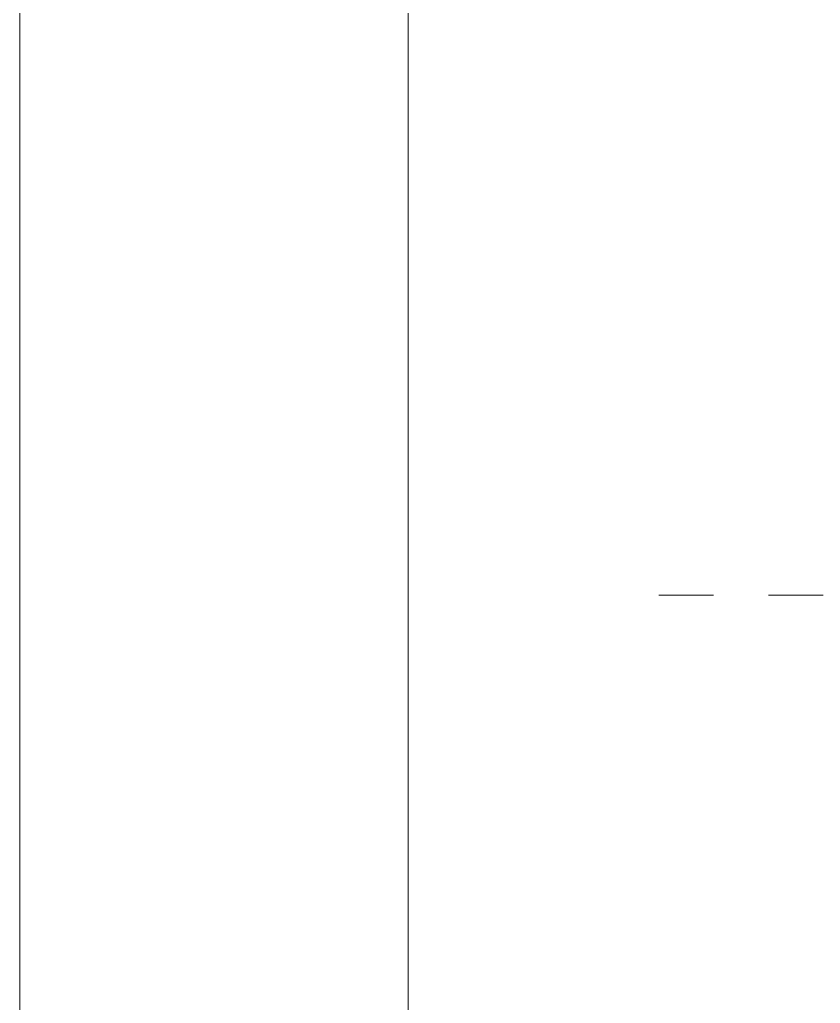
# Model space of a CAD drawing. Header units: centimetres. Extents: x 0 to 25250, y 0 to 2250.
# Drawn here: x 17950 to 18181.8, y 450.4 to 735.1 of the extents above; entities that cross this region are included whole.
import ezdxf

# ---------------------------------------------------------------- set-up
doc = ezdxf.new("R2010")
doc.units = ezdxf.units.CM
doc.linetypes.add('23-View-2$0$Dash', pattern=[31.75, 15.875, -15.875])
doc.layers.add('A-FLOR-LEVL', color=7, linetype='Continuous', lineweight=9)
doc.layers.add('G-ANNO-TTLB', color=7, linetype='Continuous', lineweight=9)

# ---------------------------------------------------------------- blocks, each defined once
blk = doc.blocks.new('TEC_ОФИЦИАЛНА РАМКА - TEC_ОФИЦИАЛНА РАМКА-2548458-СГРАДА ТИП III - ВЕРТИКАЛНИ РАЗРЕЗИ Б-Б_ В-В')
at = {"layer": 'G-ANNO-TTLB'}
for p, q in [((-13.3792, 40.5538), (-13.3792, -4.4462)), ((-11.1292, -4.1462), (-11.1292, 40.2538))]:
    blk.add_line(p, q, dxfattribs=at)

msp = doc.modelspace()

# ---------------------------------------------------------------- block references
at = {"layer": 'G-ANNO-TTLB', "xscale": 50, "yscale": 50, "zscale": 50}
msp.add_blockref('TEC_ОФИЦИАЛНА РАМКА - TEC_ОФИЦИАЛНА РАМКА-2548458-СГРАДА ТИП III - ВЕРТИКАЛНИ РАЗРЕЗИ Б-Б_ В-В', (18618.96, 222.31), dxfattribs=at)

# ---------------------------------------------------------------- next in the draw order: linework, layer by layer
at = {"layer": 'A-FLOR-LEVL', "linetype": '23-View-2$0$Dash'}
msp.add_line((18135.05, 568.5), (19712.35, 568.5), dxfattribs=at)

doc.saveas('drawing.dxf')
